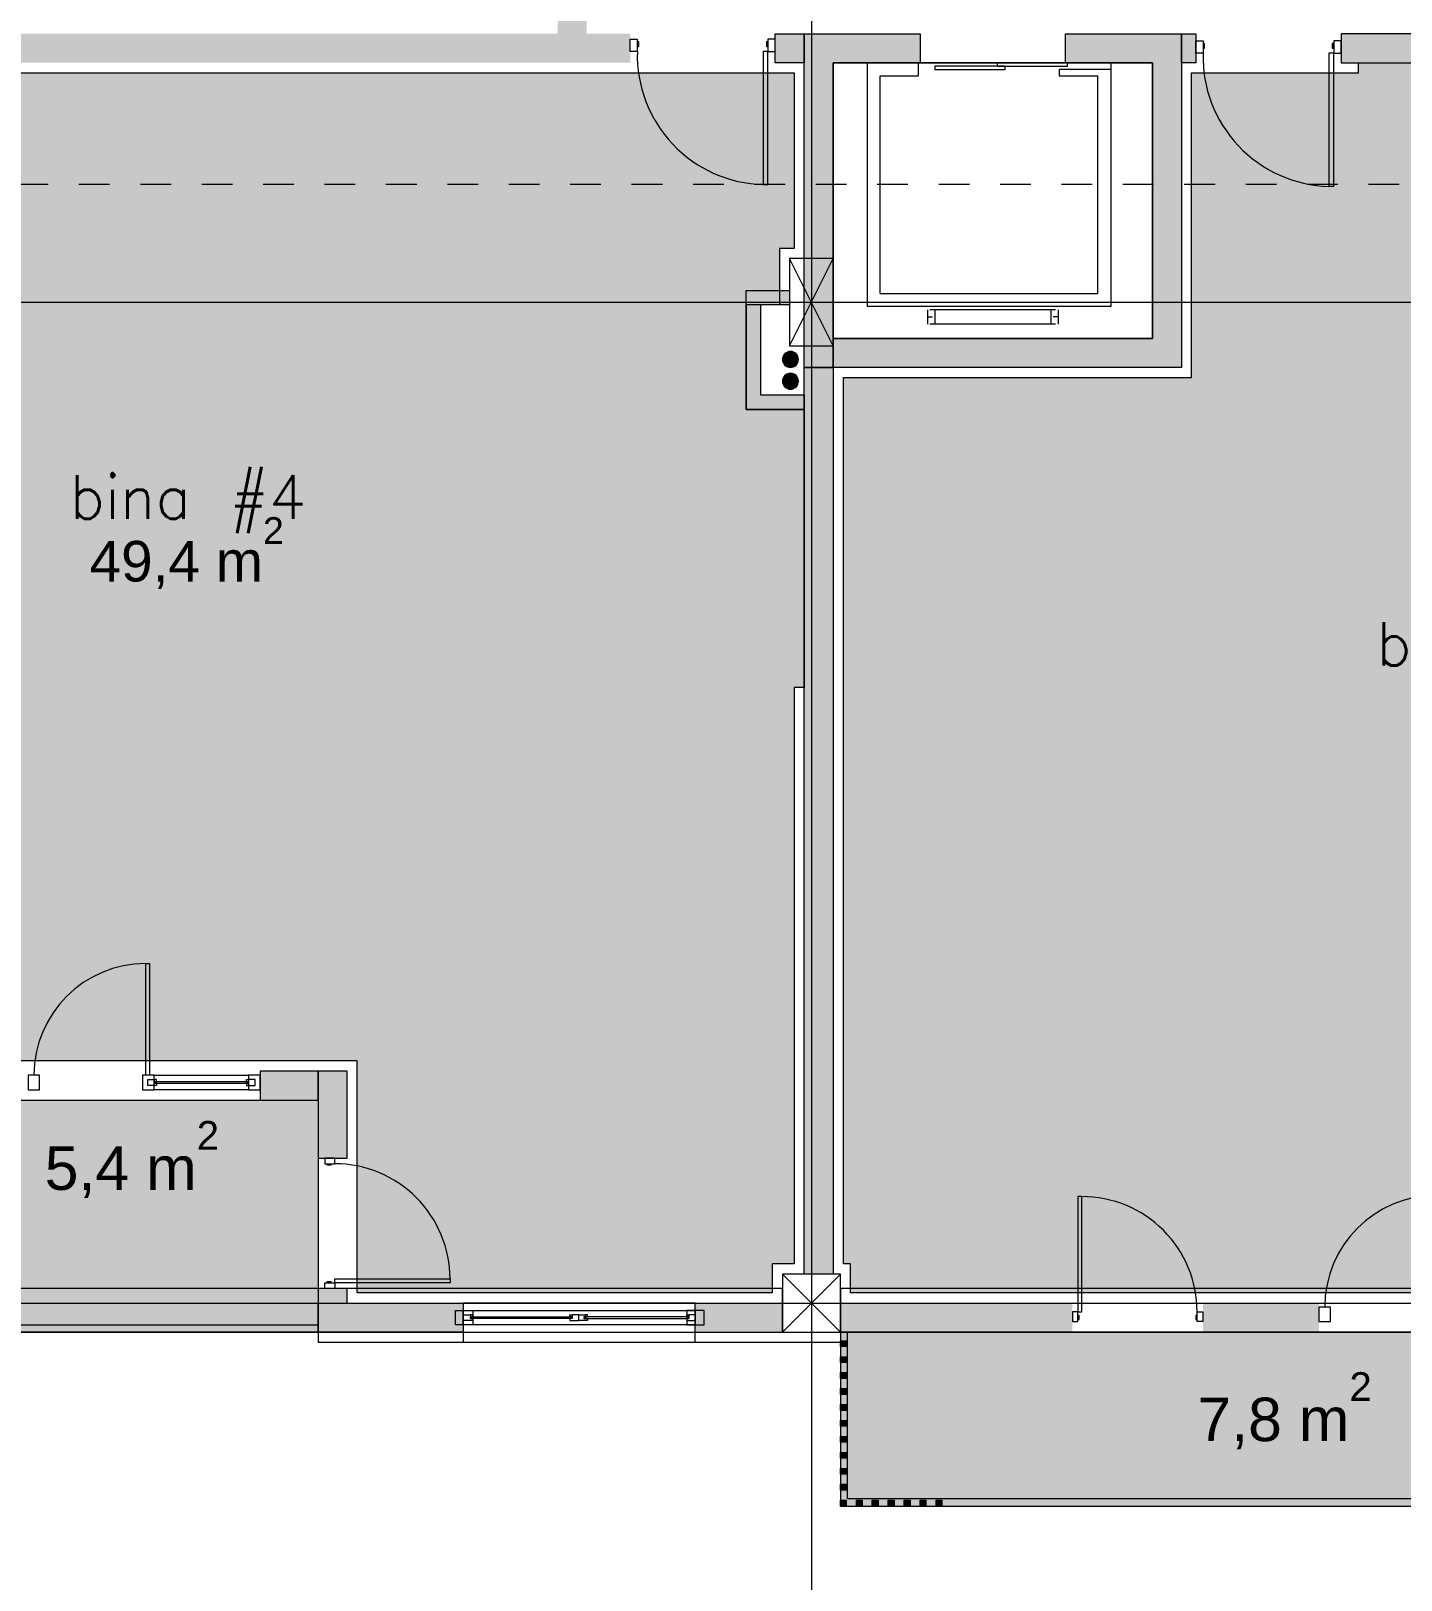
# Model space of a CAD drawing. Header units: metres. Extents: x 476297 to 476657, y 4620828 to 4621206.
# Drawn here: x 476413.08 to 476422.53, y 4620861.65 to 4620872.33 of the extents above; entities that cross this region are included whole.
import ezdxf

# ---------------------------------------------------------------- set-up
doc = ezdxf.new("R2010")
doc.units = ezdxf.units.M
doc.header["$MEASUREMENT"] = 0
doc.linetypes.add('Dashed', pattern=[0.423333, 0.211667, -0.211667])
for name, color, linetype in [('2D Drafting - General_Pen_No__1', 7, 'Continuous'), ('2D Drafting - General_Pen_No__1_Pen_No__7', 7, 'Continuous'), ('2D Drafting - General_Pen_No__250_Pen_No__7', 7, 'Continuous'), ('2D Drafting - General_Pen_No__7_Pen_No__7', 7, 'Continuous'), ('Annotation - Text_Pen_No__7', 7, 'Continuous'), ('Doors_Pen_No__7_Pen_No__7', 7, 'Continuous'), ('G-Anno-Nplt', 7, 'Continuous'), ('Interior - Furniture', 7, 'Continuous'), ('kar-panjara_Pen_No__7_Pen_No__7', 7, 'Continuous'), ('New2D Drafting - General_Pen_No__250_Pen_No__7', 7, 'Continuous'), ('New2D Drafting - General_Pen_No__30_Pen_No__9_Pen_No__9', 7, 'Continuous'), ('NewDoors_Pen_No__7_Pen_No__7', 7, 'Continuous'), ('NewInterior - Furniture', 7, 'Continuous'), ('NewR03_Nakveti', 7, 'Continuous'), ('Newreg_nak', 7, 'Continuous'), ('Newshenobebi', 7, 'Continuous'), ('shaxtebi da milebi_Pen_No__1_Pen_No__1', 7, 'Continuous'), ('shaxtebi da milebi_Pen_No__5_Pen_No__5', 7, 'Continuous'), ('zoma', 7, 'Continuous'), ('zoma_Pen_No__5', 7, 'Continuous')]:
    doc.layers.add(name, color=color, linetype=linetype)
doc.styles.add('GENERATED_STYLE_1', font='arial.ttf')
doc.styles.add('GENERATED_STYLE_2', font='arial.ttf')
doc.dimstyles.new('GENERATED_STYLE__1', dxfattribs={"dimtxt": 0.2, "dimasz": 0.064421, "dimexe": 0.18, "dimexo": 0.003, "dimgap": 0.09, "dimtad": 1, "dimtih": 1, "dimtoh": 1, "dimzin": 0, "dimdsep": 46, "dimtxsty": 'GENERATED_STYLE_2', "dimblk": 'ARROWHEAD_2', "dimblk1": 'ARROWHEAD_2', "dimblk2": 'ARROWHEAD_2', "dimcen": 0.09, "dimclrd": 142, "dimclre": 142, "dimclrt": 142, "dimadec": 0, "dimazin": 0, "dimtfac": 1, "dimtdec": 4, "dimtmove": 0, "dimatfit": 3, "dimfxl": 1, "dimtolj": 1, "dimtzin": 0, "dimarcsym": 0})

# ---------------------------------------------------------------- blocks, each defined once
blk = doc.blocks.new('*D636', base_point=(476844.527, 4621385.791))
at = {"layer": 'zoma', "color": 142, "linetype": 'Continuous', "lineweight": 0, "transparency": 16777216}
for p, q in [((476390.687, 4620860.523), (476390.638, 4620860.438)), ((476390.662, 4620860.417), (476390.662, 4620860.544)), ((476432.438, 4620860.438), (476432.487, 4620860.523)), ((476432.462, 4620860.417), (476432.462, 4620860.544)), ((476390.621, 4620860.481), (476390.662, 4620860.481)), ((476390.662, 4620860.481), (476432.462, 4620860.481)), ((476432.462, 4620860.481), (476432.504, 4620860.481))]:
    blk.add_line(p, q, dxfattribs=at)
at = {"layer": 'zoma', "color": 142, "lineweight": 0, "transparency": 16777216, "insert": (476411.22, 4620860.521), "char_height": 0.2, "attachment_point": 7, "style": 'GENERATED_STYLE_2'}
blk.add_mtext('\\A1;{\\pql;\\fArial CYR|b0|i0|c204|p34;41,80}', dxfattribs=at)
blk = doc.blocks.new('ARROWHEAD_2')
at = {"color": 0, "linetype": 'Continuous', "lineweight": 0}
for p, q in [((0, 0), (-1, 0)), ((-0.38, -0.66), (0.38, 0.66))]:
    blk.add_line(p, q, dxfattribs=at)

msp = doc.modelspace()

# ---------------------------------------------------------------- hatches: boundary and pattern name
at = {"layer": '2D Drafting - General_Pen_No__250_Pen_No__7', "linetype": 'Continuous', "lineweight": 0}
for points in [[(476416.712, 4620872.709), (476416.712, 4620872.309), (476416.912, 4620872.309), (476416.912, 4620872.709)], [(476411.662, 4620872.109), (476417.213, 4620872.109), (476417.213, 4620872.309), (476411.662, 4620872.309)], [(476418.413, 4620872.109), (476418.213, 4620872.109), (476418.213, 4620872.309), (476418.413, 4620872.309)], [(476421.113, 4620872.309), (476421.113, 4620872.109), (476421.013, 4620872.109), (476421.013, 4620872.309)], [(476425.863, 4620872.309), (476422.113, 4620872.309), (476422.113, 4620872.109), (476425.863, 4620872.109)], [(476418.012, 4620869.718), (476418.012, 4620870.54), (476418.112, 4620870.54), (476418.312, 4620870.54), (476418.312, 4620870.44), (476418.112, 4620870.44), (476418.112, 4620870.159), (476418.112, 4620869.819), (476418.413, 4620869.819), (476418.413, 4620869.718)], [(476418.413, 4620863.759), (476418.413, 4620870.009), (476418.613, 4620870.009), (476418.613, 4620863.759)], [(476414.662, 4620865.158), (476414.662, 4620864.958), (476415.062, 4620864.958), (476415.062, 4620865.158)], [(476415.062, 4620865.158), (476415.062, 4620864.558), (476415.262, 4620864.558), (476415.262, 4620865.158)], [(476415.262, 4620863.658), (476415.062, 4620863.658), (476415.062, 4620863.558), (476415.262, 4620863.558)], [(476416.062, 4620863.558), (476416.062, 4620863.358), (476415.062, 4620863.358), (476415.062, 4620863.558)], [(476417.662, 4620863.559), (476417.662, 4620863.359), (476418.262, 4620863.359), (476418.262, 4620863.559)], [(476420.261, 4620863.359), (476418.662, 4620863.359), (476418.662, 4620863.559), (476420.261, 4620863.559)], [(476421.961, 4620863.559), (476421.961, 4620863.359), (476421.161, 4620863.359), (476421.161, 4620863.559)]]:
    msp.add_hatch(color=7, dxfattribs=at).paths.add_polyline_path(points)
at = {"layer": 'G-Anno-Nplt', "linetype": 'Continuous', "lineweight": 0}
for color, points in [(167, [(476425.262, 4620870.659), (476425.162, 4620870.659), (476425.162, 4620870.413), (476425.092, 4620870.413), (476425.092, 4620870.189), (476425.192, 4620870.189), (476425.192, 4620863.829), (476425.092, 4620863.829), (476425.092, 4620863.629), (476418.732, 4620863.629), (476418.732, 4620863.829), (476418.683, 4620863.829), (476418.683, 4620869.939), (476421.083, 4620869.939), (476421.083, 4620872.039), (476422.233, 4620872.039), (476422.233, 4620872.109), (476424.522, 4620872.109), (476424.522, 4620871.709), (476425.262, 4620871.709)]), (167, [(476411.732, 4620871.598), (476412.132, 4620871.598), (476412.132, 4620872.039), (476418.343, 4620872.039), (476418.343, 4620870.829), (476418.242, 4620870.829), (476418.242, 4620870.44), (476418.012, 4620870.44), (476418.012, 4620869.718), (476418.413, 4620869.718), (476418.413, 4620867.802), (476418.343, 4620867.802), (476418.343, 4620863.829), (476418.192, 4620863.829), (476418.192, 4620863.629), (476415.332, 4620863.629), (476415.332, 4620865.228), (476411.732, 4620865.228), (476411.732, 4620870.189), (476411.832, 4620870.189), (476411.832, 4620870.729), (476411.732, 4620870.729)]), (46, [(476418.662, 4620863.359), (476418.662, 4620862.159), (476425.162, 4620862.159), (476425.162, 4620863.359)])]:
    msp.add_hatch(color=color, dxfattribs=at).paths.add_polyline_path(points)
at = {"layer": 'New2D Drafting - General_Pen_No__250_Pen_No__7', "linetype": 'Continuous', "lineweight": 0}
for points in [[(476418.413, 4620870.009), (476418.413, 4620870.209), (476418.413, 4620872.309), (476419.213, 4620872.309), (476419.213, 4620872.109), (476418.613, 4620872.109), (476418.613, 4620870.209), (476418.613, 4620870.009)], [(476418.613, 4620870.009), (476418.613, 4620870.209), (476420.813, 4620870.209), (476420.813, 4620872.109), (476420.213, 4620872.109), (476420.213, 4620872.309), (476421.013, 4620872.309), (476421.013, 4620870.009), (476420.813, 4620870.009)]]:
    msp.add_hatch(color=154, dxfattribs=at).paths.add_polyline_path(points)
at = {"layer": 'New2D Drafting - General_Pen_No__30_Pen_No__9_Pen_No__9', "linetype": 'Continuous', "lineweight": 0}
for points in [[(476418.662, 4620863.299), (476418.702, 4620863.299), (476418.702, 4620863.259), (476418.662, 4620863.259)], [(476418.662, 4620863.189), (476418.702, 4620863.189), (476418.702, 4620863.149), (476418.662, 4620863.149)], [(476418.662, 4620863.079), (476418.702, 4620863.079), (476418.702, 4620863.039), (476418.662, 4620863.039)], [(476418.662, 4620862.969), (476418.702, 4620862.969), (476418.702, 4620862.929), (476418.662, 4620862.929)], [(476418.662, 4620862.859), (476418.702, 4620862.859), (476418.702, 4620862.819), (476418.662, 4620862.819)], [(476418.662, 4620862.749), (476418.702, 4620862.749), (476418.702, 4620862.709), (476418.662, 4620862.709)], [(476418.662, 4620862.639), (476418.702, 4620862.639), (476418.702, 4620862.599), (476418.662, 4620862.599)], [(476418.662, 4620862.529), (476418.702, 4620862.529), (476418.702, 4620862.489), (476418.662, 4620862.489)], [(476418.662, 4620862.419), (476418.702, 4620862.419), (476418.702, 4620862.379), (476418.662, 4620862.379)], [(476418.662, 4620862.309), (476418.702, 4620862.309), (476418.702, 4620862.269), (476418.662, 4620862.269)], [(476418.662, 4620862.159), (476418.662, 4620862.199), (476418.702, 4620862.199), (476418.702, 4620862.159)], [(476418.772, 4620862.159), (476418.772, 4620862.199), (476418.812, 4620862.199), (476418.812, 4620862.159)], [(476418.882, 4620862.159), (476418.882, 4620862.199), (476418.922, 4620862.199), (476418.922, 4620862.159)], [(476418.992, 4620862.159), (476418.992, 4620862.199), (476419.032, 4620862.199), (476419.032, 4620862.159)], [(476419.102, 4620862.159), (476419.102, 4620862.199), (476419.142, 4620862.199), (476419.142, 4620862.159)], [(476419.212, 4620862.159), (476419.212, 4620862.199), (476419.252, 4620862.199), (476419.252, 4620862.159)], [(476419.322, 4620862.159), (476419.322, 4620862.199), (476419.362, 4620862.199), (476419.362, 4620862.159)]]:
    msp.add_hatch(color=255, dxfattribs=at).paths.add_polyline_path(points)
at = {"layer": 'NewInterior - Furniture', "linetype": 'Continuous', "lineweight": 0}
msp.add_hatch(color=46, dxfattribs=at).paths.add_polyline_path([(476415.062, 4620864.958), (476415.062, 4620863.359), (476411.762, 4620863.359), (476411.762, 4620863.758), (476411.662, 4620863.758), (476411.662, 4620864.958)])
at = {"layer": 'shaxtebi da milebi_Pen_No__1_Pen_No__1', "linetype": 'Continuous', "lineweight": 0}
msp.add_hatch(color=1, dxfattribs=at).paths.add_polyline_path([(476418.318, 4620870.009, -1), (476418.318, 4620870.119, -1)])
at = {"layer": 'shaxtebi da milebi_Pen_No__5_Pen_No__5', "linetype": 'Continuous', "lineweight": 0}
msp.add_hatch(color=251, dxfattribs=at).paths.add_polyline_path([(476418.318, 4620869.859, 1), (476418.318, 4620869.969, 1)])

# ---------------------------------------------------------------- linework, layer by layer
at = {"layer": '2D Drafting - General_Pen_No__1', "color": 7, "linetype": 'Continuous', "lineweight": 0}
for p, q in [((476418.612, 4620870.159), (476418.312, 4620870.759)), ((476418.312, 4620870.159), (476418.612, 4620870.759)), ((476418.662, 4620863.359), (476418.262, 4620863.759)), ((476418.262, 4620863.359), (476418.662, 4620863.759))]:
    msp.add_line(p, q, dxfattribs=at)
at = {"layer": '2D Drafting - General_Pen_No__1', "color": 7, "linetype": 'Continuous', "lineweight": 0, "flags": 128}
for points in [[(476418.312, 4620870.159), (476418.612, 4620870.159), (476418.612, 4620870.759), (476418.312, 4620870.759)], [(476418.262, 4620863.359), (476418.662, 4620863.359), (476418.662, 4620863.759), (476418.262, 4620863.759)], [(476411.762, 4620863.359), (476418.262, 4620863.359), (476418.262, 4620863.659), (476411.762, 4620863.659)], [(476418.662, 4620863.359), (476425.162, 4620863.359), (476425.162, 4620863.659), (476418.662, 4620863.659)]]:
    msp.add_lwpolyline(points, close=True, dxfattribs=at)
at = {"layer": '2D Drafting - General_Pen_No__1_Pen_No__7', "color": 7, "linetype": 'Continuous', "lineweight": 0}
for centre in [(476418.155, 4620872.162), (476422.055, 4620872.15)]:
    msp.add_arc(centre, 0.893, 178.3962, 268.3962, dxfattribs=at)
at = {"layer": '2D Drafting - General_Pen_No__250_Pen_No__7', "color": 7, "linetype": 'Continuous', "lineweight": 0, "flags": 128}
for points in [[(476418.413, 4620872.109), (476418.213, 4620872.109), (476418.213, 4620872.309), (476418.413, 4620872.309)], [(476421.113, 4620872.309), (476421.113, 4620872.109), (476421.013, 4620872.109), (476421.013, 4620872.309)], [(476425.863, 4620872.309), (476422.113, 4620872.309), (476422.113, 4620872.109), (476425.863, 4620872.109)], [(476418.012, 4620869.718), (476418.012, 4620870.54), (476418.112, 4620870.54), (476418.312, 4620870.54), (476418.312, 4620870.44), (476418.112, 4620870.44), (476418.112, 4620870.159), (476418.112, 4620869.819), (476418.413, 4620869.819), (476418.413, 4620869.718)], [(476418.413, 4620863.759), (476418.413, 4620870.009), (476418.613, 4620870.009), (476418.613, 4620863.759)], [(476414.662, 4620865.158), (476414.662, 4620864.958), (476415.062, 4620864.958), (476415.062, 4620865.158)], [(476415.062, 4620865.158), (476415.062, 4620864.558), (476415.262, 4620864.558), (476415.262, 4620865.158)], [(476415.262, 4620863.658), (476415.062, 4620863.658), (476415.062, 4620863.558), (476415.262, 4620863.558)], [(476416.062, 4620863.558), (476416.062, 4620863.358), (476415.062, 4620863.358), (476415.062, 4620863.558)]]:
    msp.add_lwpolyline(points, close=True, dxfattribs=at)
at = {"layer": '2D Drafting - General_Pen_No__7_Pen_No__7', "color": 7, "linetype": 'Continuous', "lineweight": 0, "flags": 128}
msp.add_lwpolyline([(476414.582, 4620865.029), (476413.932, 4620865.029), (476413.932, 4620865.129), (476414.582, 4620865.129)], close=True, dxfattribs=at)
at = {"layer": '2D Drafting - General_Pen_No__7_Pen_No__7', "color": 7, "linetype": 'Continuous', "lineweight": 0}
for centre, radius, start, end in [((476413.873, 4620865.129), 0.77, 89.9975, 179.9943), ((476415.177, 4620863.725), 0.794, 359.9985, 90.0002), ((476420.327, 4620863.499), 0.794, 359.9998, 90.0015), ((476422.771, 4620863.531), 0.77, 89.9975, 179.9943)]:
    msp.add_arc(centre, radius, start, end, dxfattribs=at)
at = {"layer": 'Doors_Pen_No__7_Pen_No__7', "color": 7, "linetype": 'Continuous', "lineweight": 0, "flags": 128}
for points in [[(476417.213, 4620872.272), (476417.262, 4620872.272), (476417.262, 4620872.187), (476417.213, 4620872.187)], [(476418.213, 4620872.272), (476418.163, 4620872.272), (476418.163, 4620872.187), (476418.213, 4620872.187)], [(476421.113, 4620872.26), (476421.162, 4620872.26), (476421.162, 4620872.175), (476421.113, 4620872.175)], [(476422.113, 4620872.26), (476422.063, 4620872.26), (476422.063, 4620872.175), (476422.113, 4620872.175)], [(476417.273, 4620872.254), (476417.262, 4620872.254), (476417.262, 4620872.221), (476417.273, 4620872.221)], [(476418.163, 4620872.187), (476418.13, 4620872.187), (476418.13, 4620871.27), (476418.163, 4620871.27)], [(476418.163, 4620872.254), (476418.152, 4620872.254), (476418.152, 4620872.221), (476418.163, 4620872.221)], [(476421.173, 4620872.242), (476421.162, 4620872.242), (476421.162, 4620872.209), (476421.173, 4620872.209)], [(476422.063, 4620872.175), (476422.03, 4620872.175), (476422.03, 4620871.258), (476422.063, 4620871.258)], [(476422.063, 4620872.242), (476422.052, 4620872.242), (476422.052, 4620872.209), (476422.063, 4620872.209)], [(476413.899, 4620865.129), (476413.873, 4620865.129), (476413.873, 4620865.899), (476413.899, 4620865.899)], [(476415.109, 4620864.558), (476415.109, 4620864.519), (476415.177, 4620864.519), (476415.177, 4620864.558)], [(476415.124, 4620864.51), (476415.124, 4620864.519), (476415.15, 4620864.519), (476415.15, 4620864.51)], [(476420.3, 4620863.499), (476420.327, 4620863.499), (476420.327, 4620864.293), (476420.3, 4620864.293)], [(476415.177, 4620863.698), (476415.177, 4620863.725), (476415.971, 4620863.725), (476415.971, 4620863.698)], [(476415.109, 4620863.658), (476415.109, 4620863.698), (476415.177, 4620863.698), (476415.177, 4620863.658)], [(476415.124, 4620863.698), (476415.124, 4620863.707), (476415.15, 4620863.707), (476415.15, 4620863.698)], [(476420.261, 4620863.431), (476420.3, 4620863.431), (476420.3, 4620863.499), (476420.261, 4620863.499)], [(476421.161, 4620863.431), (476421.121, 4620863.431), (476421.121, 4620863.499), (476421.161, 4620863.499)], [(476420.3, 4620863.445), (476420.309, 4620863.445), (476420.309, 4620863.472), (476420.3, 4620863.472)], [(476421.112, 4620863.445), (476421.121, 4620863.445), (476421.121, 4620863.472), (476421.112, 4620863.472)]]:
    msp.add_lwpolyline(points, close=True, dxfattribs=at)
at = {"layer": 'G-Anno-Nplt', "color": 7, "linetype": 'Continuous', "lineweight": 0, "flags": 128}
for points in [[(476425.262, 4620870.659), (476425.162, 4620870.659), (476425.162, 4620870.413), (476425.092, 4620870.413), (476425.092, 4620870.189), (476425.192, 4620870.189), (476425.192, 4620863.829), (476425.092, 4620863.829), (476425.092, 4620863.629), (476418.732, 4620863.629), (476418.732, 4620863.829), (476418.683, 4620863.829), (476418.683, 4620869.939), (476421.083, 4620869.939), (476421.083, 4620872.039), (476422.233, 4620872.039), (476422.233, 4620872.109), (476424.522, 4620872.109), (476424.522, 4620871.709), (476425.262, 4620871.709)], [(476411.732, 4620871.598), (476412.132, 4620871.598), (476412.132, 4620872.039), (476418.343, 4620872.039), (476418.343, 4620870.829), (476418.242, 4620870.829), (476418.242, 4620870.44), (476418.012, 4620870.44), (476418.012, 4620869.718), (476418.413, 4620869.718), (476418.413, 4620867.802), (476418.343, 4620867.802), (476418.343, 4620863.829), (476418.192, 4620863.829), (476418.192, 4620863.629), (476415.332, 4620863.629), (476415.332, 4620865.228), (476411.732, 4620865.228), (476411.732, 4620870.189), (476411.832, 4620870.189), (476411.832, 4620870.729), (476411.732, 4620870.729)], [(476418.662, 4620863.359), (476418.662, 4620862.159), (476425.162, 4620862.159), (476425.162, 4620863.359)]]:
    msp.add_lwpolyline(points, close=True, dxfattribs=at)
at = {"layer": 'kar-panjara_Pen_No__7_Pen_No__7', "color": 7, "linetype": 'Continuous', "lineweight": 0, "flags": 128}
for points in [[(476413.062, 4620865.029), (476413.142, 4620865.029), (476413.142, 4620865.129), (476413.062, 4620865.129)], [(476413.852, 4620865.029), (476413.932, 4620865.029), (476413.932, 4620865.129), (476413.852, 4620865.129)], [(476414.582, 4620865.029), (476414.662, 4620865.029), (476414.662, 4620865.129), (476414.582, 4620865.129)], [(476413.887, 4620865.099), (476413.932, 4620865.099), (476413.932, 4620865.084), (476413.932, 4620865.074), (476413.947, 4620865.074), (476413.947, 4620865.059), (476413.887, 4620865.059)], [(476413.947, 4620865.099), (476413.932, 4620865.099), (476413.932, 4620865.084), (476413.947, 4620865.084)], [(476414.582, 4620865.084), (476413.932, 4620865.084), (476413.932, 4620865.074), (476414.582, 4620865.074)], [(476414.567, 4620865.099), (476414.582, 4620865.099), (476414.582, 4620865.084), (476414.567, 4620865.084)], [(476414.627, 4620865.099), (476414.582, 4620865.099), (476414.582, 4620865.084), (476414.582, 4620865.074), (476414.567, 4620865.074), (476414.567, 4620865.059), (476414.627, 4620865.059)], [(476416.128, 4620863.408), (476416.008, 4620863.408), (476416.008, 4620863.508), (476416.128, 4620863.508)], [(476416.062, 4620863.508), (476417.662, 4620863.508), (476417.662, 4620863.408), (476416.062, 4620863.408)], [(476417.603, 4620863.408), (476417.723, 4620863.408), (476417.723, 4620863.508), (476417.603, 4620863.508)], [(476421.961, 4620863.431), (476422.041, 4620863.431), (476422.041, 4620863.531), (476421.961, 4620863.531)], [(476416.062, 4620863.478), (476416.113, 4620863.478), (476416.113, 4620863.463), (476416.113, 4620863.453), (476416.128, 4620863.453), (476416.128, 4620863.438), (476416.062, 4620863.438)], [(476416.128, 4620863.478), (476416.113, 4620863.478), (476416.113, 4620863.463), (476416.128, 4620863.463)], [(476416.113, 4620863.463), (476416.813, 4620863.463), (476416.813, 4620863.453), (476416.113, 4620863.453)], [(476416.798, 4620863.478), (476416.813, 4620863.478), (476416.813, 4620863.463), (476416.798, 4620863.463)], [(476416.858, 4620863.478), (476416.813, 4620863.478), (476416.813, 4620863.463), (476416.813, 4620863.453), (476416.798, 4620863.453), (476416.798, 4620863.438), (476416.858, 4620863.438)], [(476416.858, 4620863.478), (476416.903, 4620863.478), (476416.903, 4620863.463), (476416.903, 4620863.453), (476416.918, 4620863.453), (476416.918, 4620863.438), (476416.858, 4620863.438)], [(476417.617, 4620863.463), (476416.894, 4620863.463), (476416.894, 4620863.453), (476417.617, 4620863.453)], [(476416.918, 4620863.478), (476416.903, 4620863.478), (476416.903, 4620863.463), (476416.918, 4620863.463)], [(476417.603, 4620863.478), (476417.617, 4620863.478), (476417.617, 4620863.463), (476417.603, 4620863.463)], [(476417.662, 4620863.478), (476417.617, 4620863.478), (476417.617, 4620863.463), (476417.617, 4620863.453), (476417.603, 4620863.453), (476417.603, 4620863.438), (476417.662, 4620863.438)]]:
    msp.add_lwpolyline(points, close=True, dxfattribs=at)
at = {"layer": 'New2D Drafting - General_Pen_No__250_Pen_No__7', "color": 154, "linetype": 'Continuous', "lineweight": 0, "flags": 128}
for points in [[(476418.413, 4620870.009), (476418.413, 4620870.209), (476418.413, 4620872.309), (476419.213, 4620872.309), (476419.213, 4620872.109), (476418.613, 4620872.109), (476418.613, 4620870.209), (476418.613, 4620870.009)], [(476418.613, 4620870.009), (476418.613, 4620870.209), (476420.813, 4620870.209), (476420.813, 4620872.109), (476420.213, 4620872.109), (476420.213, 4620872.309), (476421.013, 4620872.309), (476421.013, 4620870.009), (476420.813, 4620870.009)]]:
    msp.add_lwpolyline(points, close=True, dxfattribs=at)
at = {"layer": 'New2D Drafting - General_Pen_No__30_Pen_No__9_Pen_No__9', "color": 7, "linetype": 'Continuous', "lineweight": 0, "flags": 128}
for points in [[(476418.662, 4620863.299), (476418.702, 4620863.299), (476418.702, 4620863.259), (476418.662, 4620863.259)], [(476418.662, 4620863.189), (476418.702, 4620863.189), (476418.702, 4620863.149), (476418.662, 4620863.149)], [(476418.662, 4620863.079), (476418.702, 4620863.079), (476418.702, 4620863.039), (476418.662, 4620863.039)], [(476418.662, 4620862.969), (476418.702, 4620862.969), (476418.702, 4620862.929), (476418.662, 4620862.929)], [(476418.662, 4620862.859), (476418.702, 4620862.859), (476418.702, 4620862.819), (476418.662, 4620862.819)], [(476418.662, 4620862.749), (476418.702, 4620862.749), (476418.702, 4620862.709), (476418.662, 4620862.709)], [(476418.662, 4620862.639), (476418.702, 4620862.639), (476418.702, 4620862.599), (476418.662, 4620862.599)], [(476418.662, 4620862.529), (476418.702, 4620862.529), (476418.702, 4620862.489), (476418.662, 4620862.489)], [(476418.662, 4620862.419), (476418.702, 4620862.419), (476418.702, 4620862.379), (476418.662, 4620862.379)], [(476418.662, 4620862.309), (476418.702, 4620862.309), (476418.702, 4620862.269), (476418.662, 4620862.269)], [(476418.662, 4620862.159), (476418.662, 4620862.199), (476418.702, 4620862.199), (476418.702, 4620862.159)], [(476418.772, 4620862.159), (476418.772, 4620862.199), (476418.812, 4620862.199), (476418.812, 4620862.159)], [(476418.882, 4620862.159), (476418.882, 4620862.199), (476418.922, 4620862.199), (476418.922, 4620862.159)], [(476418.992, 4620862.159), (476418.992, 4620862.199), (476419.032, 4620862.199), (476419.032, 4620862.159)], [(476419.102, 4620862.159), (476419.102, 4620862.199), (476419.142, 4620862.199), (476419.142, 4620862.159)], [(476419.212, 4620862.159), (476419.212, 4620862.199), (476419.252, 4620862.199), (476419.252, 4620862.159)], [(476419.322, 4620862.159), (476419.322, 4620862.199), (476419.362, 4620862.199), (476419.362, 4620862.159)]]:
    msp.add_lwpolyline(points, close=True, dxfattribs=at)
at = {"layer": 'NewDoors_Pen_No__7_Pen_No__7', "color": 7, "linetype": 'Continuous', "lineweight": 0, "flags": 128}
for points in [[(476412.353, 4620863.408), (476415.062, 4620863.408)], [(476424.462, 4620862.209), (476418.712, 4620862.209), (476418.712, 4620863.359)]]:
    msp.add_lwpolyline(points, dxfattribs=at)
at = {"layer": 'NewInterior - Furniture', "color": 7, "linetype": 'Continuous', "lineweight": 0, "flags": 128}
msp.add_lwpolyline([(476415.062, 4620864.958), (476415.062, 4620863.359), (476411.762, 4620863.359), (476411.762, 4620863.758), (476411.662, 4620863.758), (476411.662, 4620864.958)], close=True, dxfattribs=at)
at = {"layer": 'NewR03_Nakveti', "color": 7, "linetype": 'Continuous', "lineweight": 0}
for p, q in [((476419.201, 4620872.109), (476418.846, 4620872.109)), ((476418.846, 4620872.109), (476418.846, 4620870.429)), ((476419.201, 4620872.019), (476419.201, 4620872.109)), ((476420.171, 4620872.109), (476419.201, 4620872.109)), ((476420.171, 4620872.109), (476420.526, 4620872.109)), ((476420.526, 4620872.064), (476420.171, 4620872.064)), ((476420.171, 4620872.064), (476420.171, 4620872.019)), ((476420.526, 4620872.109), (476420.526, 4620870.429)), ((476418.936, 4620872.019), (476419.201, 4620872.019)), ((476418.936, 4620870.519), (476418.936, 4620872.019)), ((476420.171, 4620872.019), (476420.436, 4620872.019)), ((476420.436, 4620870.519), (476420.436, 4620872.019)), ((476418.936, 4620870.519), (476420.436, 4620870.519)), ((476420.526, 4620870.429), (476418.846, 4620870.429)), ((476419.263, 4620870.407), (476419.263, 4620870.307)), ((476419.263, 4620870.357), (476419.296, 4620870.357)), ((476420.146, 4620870.407), (476419.279, 4620870.407)), ((476419.313, 4620870.407), (476419.313, 4620870.307)), ((476420.113, 4620870.407), (476420.113, 4620870.307)), ((476420.163, 4620870.357), (476420.129, 4620870.357)), ((476420.163, 4620870.407), (476420.163, 4620870.307)), ((476420.146, 4620870.307), (476419.279, 4620870.307))]:
    msp.add_line(p, q, dxfattribs=at)
for points in [[(476419.798, 4620872.086), (476419.313, 4620872.086), (476419.313, 4620872.064), (476419.798, 4620872.064)], [(476420.227, 4620872.109), (476419.742, 4620872.109), (476419.742, 4620872.086), (476420.227, 4620872.086)]]:
    msp.add_lwpolyline(points, close=True, dxfattribs=at)
at = {"layer": 'Newreg_nak', "color": 7, "linetype": 'Continuous', "lineweight": 0, "flags": 128}
msp.add_lwpolyline([(476416.062, 4620863.558), (476416.062, 4620863.288), (476417.662, 4620863.288), (476417.662, 4620863.558)], close=True, dxfattribs=at)
msp.add_lwpolyline([(476415.062, 4620863.358), (476415.062, 4620863.289), (476418.662, 4620863.289)], dxfattribs=at)
msp.add_lwpolyline([(476415.062, 4620863.358), (476415.062, 4620863.289), (476418.662, 4620863.289)], dxfattribs=at)
at = {"layer": 'Newshenobebi', "color": 7, "linetype": 'Continuous', "lineweight": 0}
msp.add_lwpolyline([(476420.813, 4620870.209), (476418.613, 4620870.209), (476418.613, 4620872.109), (476420.813, 4620872.109)], close=True, dxfattribs=at)
at = {"layer": 'Newshenobebi', "color": 1, "linetype": 'Dashed', "lineweight": 0}
msp.add_lwpolyline([(476436.908, 4620871.269), (476385.835, 4620871.269)], dxfattribs=at)
at = {"layer": 'shaxtebi da milebi_Pen_No__1_Pen_No__1', "color": 1, "linetype": 'Continuous', "lineweight": 0, "flags": 128}
msp.add_lwpolyline([(476418.318, 4620870.009, 1), (476418.318, 4620870.119, 1)], format="xyb", close=True, dxfattribs=at)
at = {"layer": 'shaxtebi da milebi_Pen_No__5_Pen_No__5', "color": 251, "linetype": 'Continuous', "lineweight": 0, "flags": 128}
msp.add_lwpolyline([(476418.318, 4620869.859, 1), (476418.318, 4620869.969, 1)], format="xyb", close=True, dxfattribs=at)
at = {"layer": 'zoma_Pen_No__5', "color": 5, "linetype": 'Continuous', "lineweight": 0}
for p, q in [((476418.462, 4620884.568), (476418.462, 4620859.857)), ((476386.782, 4620870.459), (476436.668, 4620870.459)), ((476386.782, 4620870.459), (476436.668, 4620870.459)), ((476386.782, 4620863.559), (476436.668, 4620863.559)), ((476386.782, 4620863.559), (476436.668, 4620863.559))]:
    msp.add_line(p, q, dxfattribs=at)

# ---------------------------------------------------------------- texts
at = {"layer": 'Annotation - Text_Pen_No__7', "color": 142, "linetype": 'Continuous', "lineweight": 0, "char_height": 0.3, "attachment_point": 2}
for s, insert in [('\\A1;{\\pqc;\\Ftxt.shx;bina #\\Ftxt.shx;4}', (476414.164, 4620869.266)), ('\\A1;{\\pqc;\\Ftxt.shx;bina #\\Ftxt.shx;3}', (476423.171, 4620868.253))]:
    msp.add_mtext(s, dxfattribs=dict(at, insert=insert))
at = {"layer": 'G-Anno-Nplt', "color": 142, "lineweight": 0, "insert": (476413.486, 4620868.481), "char_height": 0.28, "attachment_point": 7, "style": 'GENERATED_STYLE_1'}
msp.add_mtext('{\\fArial|b0|i0|c0|p34;49,4 m{\\H0.66x;\\S2^  ;}}', dxfattribs=at)
at = {"layer": 'G-Anno-Nplt', "color": 7, "lineweight": 0, "insert": (476421.123, 4620862.551), "char_height": 0.3, "attachment_point": 7, "style": 'GENERATED_STYLE_1'}
msp.add_mtext('{\\fArial|b0|i0|c0|p34;7,8 m{\\H0.66x;\\S2^  ;}}', dxfattribs=at)
at = {"layer": 'Interior - Furniture', "color": 7, "lineweight": 0, "insert": (476413.177, 4620864.283), "char_height": 0.3, "attachment_point": 7, "style": 'GENERATED_STYLE_2'}
msp.add_mtext('{\\fArial CYR|b0|i0|c204|p34;5,4 m{\\H0.66x;\\S2^  ;}}', dxfattribs=at)

# ---------------------------------------------------------------- dimensions: what is measured, and where the dimension line sits
at = {"layer": 'zoma', "color": 142, "linetype": 'Continuous', "lineweight": 0}
dim = msp.add_linear_dim(base=(476432.462, 4620860.481), p1=(476390.662, 4620862.274), p2=(476432.462, 4620862.274), dimstyle='GENERATED_STYLE__1', dxfattribs=at)
dim.commit()
dim.dimension.update_dxf_attribs({"geometry": '*D636', "text_midpoint": (476411.556, 4620860.621), "dimtype": 160})

doc.saveas('drawing.dxf')
